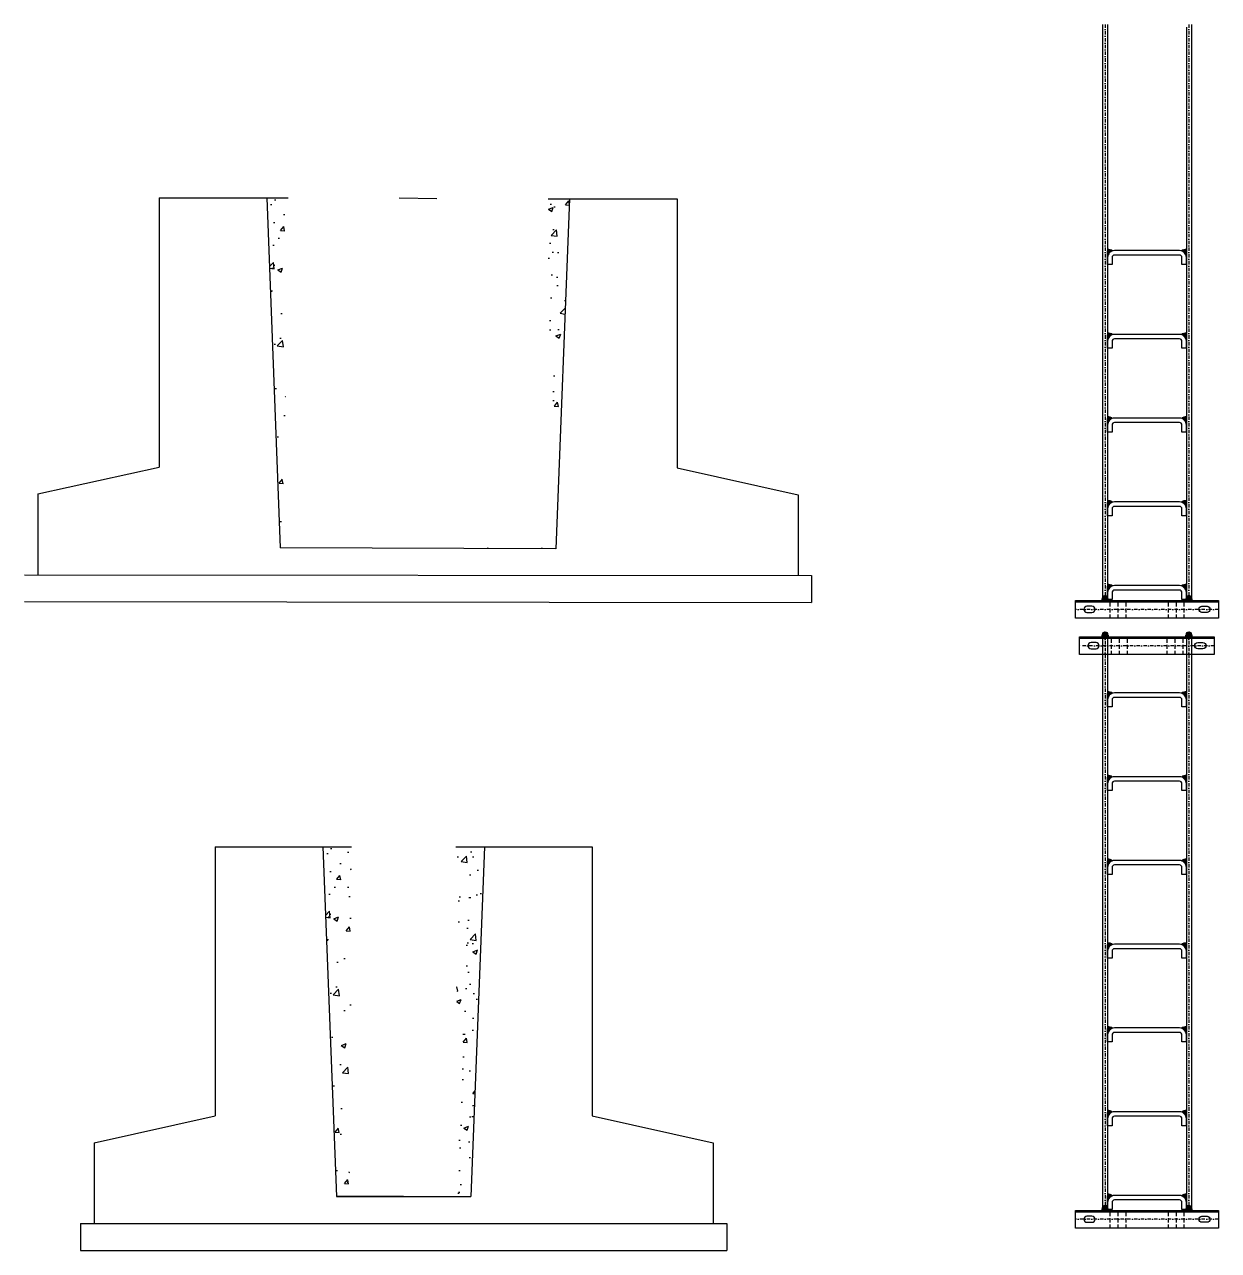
# Model space of a CAD drawing. Header units: metres. Extents: x -423681 to 482285, y -10923 to 168764.
# Drawn here: x 10888 to 15323, y 6962 to 11517 of the extents above; entities that cross this region are included whole.
import ezdxf

# ---------------------------------------------------------------- set-up
doc = ezdxf.new("R2010")
doc.units = ezdxf.units.M
doc.linetypes.add('DASHDOT2', pattern=[0.5, 0.25, -0.125, 0, -0.125])
doc.linetypes.add('DASHEDX2', pattern=[1.5, 1, -0.5])
doc.linetypes.add('TRACKS', pattern='A,0.15,[130,ltypeshp.shx,S=0.25,R=0,X=0,Y=0],0.15', length=0.3)

# ---------------------------------------------------------------- blocks, each defined once
blk = doc.blocks.new('MONG_LT18M')
h = blk.add_hatch()
h.set_pattern_fill('AR-CONC', color=8, style=0)
h.set_pattern_definition([(50, (-25533.77, 26479.15), (182.18467, -15.9391), [19.05, -209.55]), (355, (-25533.77, 26479.15), (-35.2428, 191.05664), [15.24, -167.64]), (100.451, (-25518.59, 26477.82), (146.9425, 175.1167), [16.19, -178.09]), (46.1842, (-25533.77, 26529.95), (271.079, -42.0423), [28.575, -314.325]), (96.6356, (-25511.18, 26526.44), (237.4042, 247.4256), [24.285, -267.135]), (351.184, (-25533.77, 26529.95), (237.4046, 247.4251), [22.86, -251.46]), (21, (-25508.37, 26517.25), (151.6149, -102.2655), [19.05, -209.55]), (326, (-25508.37, 26517.25), (61.802, 184.188), [15.24, -167.64]), (71.4514, (-25495.74, 26508.72), (213.4165, 81.92286), [16.19, -178.09]), (37.5, (-25533.77, 26479.146), (3.0886, 84.55504), [0, -165.608, 0, -170.18, 0, -168.275]), (7.5, (-25533.77, 26479.15), (66.81966, 100.18057), [0, -97.028, 0, -161.798, 0, -64.135]), (327.5, (-25590.415, 26479.146), (135.5906, -5.72874), [0, -63.5, 0, -198.12, 0, -262.89]), (317.5, (-25615.81, 26479.15), (148.12918, 25.4265), [0, -82.55, 0, -131.572, 0, -186.69])])
h.paths.add_polyline_path([(12046.5, 7163.4), (12095, 7162.4), (12102.7, 8462.4), (11996.5, 8462.4)])
h.paths.add_polyline_path([(12498, 7162.4), (12546.5, 7162.4), (12546.5, 7163.4), (12596.5, 8462.4), (12490.3, 8462.4)])
for p, q in [((11596.5, 8462.4), (11596.5, 7462.4)), ((11596.5, 8462.4), (12102.7, 8462.4)), ((11996.5, 8462.4), (12046.5, 7162.4)), ((12490.3, 8462.4), (12996.5, 8462.4)), ((12596.5, 8462.4), (12546.5, 7162.4)), ((12996.5, 8462.4), (12996.5, 7462.4)), ((11146.5, 7362.4), (11596.5, 7462.4)), ((12996.5, 7462.4), (13446.5, 7362.4)), ((11146.5, 7362.4), (11146.5, 7062.4)), ((13446.5, 7362.4), (13446.5, 7062.4)), ((12046.5, 7162.4), (12546.5, 7162.4)), ((12296.5, 7162.4), (12046.5, 7162.4)), ((11096.5, 7062.4), (13496.5, 7062.4)), ((11096.5, 7062.4), (11096.5, 6962.4)), ((13496.5, 7062.4), (13496.5, 6962.4)), ((11096.5, 6962.4), (13496.5, 6962.4))]:
    blk.add_line(p, q)
blk = doc.blocks.new('MONG_2LT18M')
h = blk.add_hatch()
h.set_pattern_fill('AR-CONC', color=8, style=0)
h.set_pattern_definition([(50, (-25741.96, 28889.88), (182.18467, -15.9391), [19.05, -209.55]), (355, (-25741.96, 28889.88), (-35.2428, 191.05664), [15.24, -167.64]), (100.451, (-25726.78, 28888.55), (146.9425, 175.1167), [16.19, -178.09]), (46.1842, (-25741.96, 28940.68), (271.079, -42.0423), [28.575, -314.325]), (96.6356, (-25719.37, 28937.17), (237.4042, 247.4256), [24.285, -267.135]), (351.184, (-25741.96, 28940.68), (237.4046, 247.4251), [22.86, -251.46]), (21, (-25716.56, 28927.98), (151.6149, -102.2655), [19.05, -209.55]), (326, (-25716.56, 28927.98), (61.802, 184.188), [15.24, -167.64]), (71.4514, (-25703.92, 28919.45), (213.4165, 81.92286), [16.19, -178.09]), (37.5, (-25741.96, 28889.877), (3.0886, 84.55504), [0, -165.608, 0, -170.18, 0, -168.275]), (7.5, (-25741.96, 28889.88), (66.81966, 100.18057), [0, -97.028, 0, -161.798, 0, -64.135]), (327.5, (-25798.6, 28889.877), (135.5906, -5.72874), [0, -63.5, 0, -198.12, 0, -262.89]), (317.5, (-25824, 28889.88), (148.12918, 25.4265), [0, -82.55, 0, -131.572, 0, -186.69])])
h.paths.add_polyline_path([(11838.3, 9573.2), (11850.2, 9574), (11867.5, 10873.2), (11788.3, 10873.2)])
h.paths.add_polyline_path([(12850.2, 9574), (12420.2, 9571.4), (12862, 9569.7), (12912, 10869.7), (12832.9, 10869.7)])
for p, q in [((11388.3, 10873.2), (11388.3, 9873.2)), ((11388.3, 10873.2), (11867.5, 10873.2)), ((11788.3, 10873.2), (11838.3, 9573.2)), ((12280.2, 10873.2), (12420.2, 10871.2)), ((12832.9, 10869.7), (13312, 10869.7)), ((12912, 10869.7), (12862, 9569.7)), ((13312, 10869.7), (13312, 9869.7)), ((10938.3, 9773.2), (11388.3, 9873.2)), ((13312, 9869.7), (13762, 9769.7)), ((10938.3, 9773.2), (10938.3, 9473.2)), ((13762, 9769.7), (13762, 9469.7)), ((12862, 9569.7), (11838.3, 9573.2)), ((10888.3, 9473.2), (13812, 9469.7)), ((13812, 9469.7), (13812, 9369.7)), ((10888.3, 9373.2), (13812, 9369.7))]:
    blk.add_line(p, q)

msp = doc.modelspace()

# ---------------------------------------------------------------- hatches: boundary and pattern name
for points in [[(14929.6, 10676.1, 0.16026), (14911.3, 10682.1), (14911.3, 10651.3, -0.328969)], [(15185.5, 10676.1, -0.16026), (15203.8, 10682.1), (15203.8, 10651.3, 0.328969)], [(14929.6, 10364.9, 0.16026), (14911.3, 10370.9), (14911.3, 10340.1, -0.328969)], [(15185.5, 10364.9, -0.16026), (15203.8, 10370.9), (15203.8, 10340.1, 0.328969)], [(14929.6, 10053.7, 0.16026), (14911.3, 10059.7), (14911.3, 10028.9, -0.328969)], [(14929.6, 10053.7, 0.16026), (14911.3, 10059.7), (14911.3, 10028.9, -0.328969)], [(15185.5, 10053.7, -0.16026), (15203.8, 10059.7), (15203.8, 10028.9, 0.328969)], [(15185.5, 10053.7, -0.16026), (15203.8, 10059.7), (15203.8, 10028.9, 0.328969)], [(14929.6, 9742.5, 0.16026), (14911.3, 9748.5), (14911.3, 9717.7, -0.328969)], [(15185.5, 9742.5, -0.16026), (15203.8, 9748.5), (15203.8, 9717.7, 0.328969)], [(14929.6, 9431.3, 0.16026), (14911.3, 9437.3), (14911.3, 9406.5, -0.328969)], [(15185.5, 9431.3, -0.16026), (15203.8, 9437.3), (15203.8, 9406.5, 0.328969)], [(14901.9, 9377.1, -0.414214), (14892.6, 9386.4), (14892.6, 9386.4, 0.198913), (14888.7, 9377.1)], [(14911.3, 9386.4), (14911.3, 9386.4, -0.198913), (14915.1, 9377.1), (14901.9, 9377.1, 0.414214)], [(15203.8, 9386.4), (15203.8, 9386.4, 0.198913), (15199.9, 9377.1), (15213.1, 9377.1, -0.414214)], [(15213.1, 9377.1, 0.414214), (15222.5, 9386.4), (15222.5, 9386.4, -0.198913), (15226.3, 9377.1)], [(14892.6, 9251.3), (14892.6, 9251.3, 0.198913), (14888.7, 9242), (14901.9, 9242, -0.414214)], [(14911.3, 9251.3), (14911.3, 9251.3, -0.198913), (14915.1, 9242), (14901.9, 9242, 0.414214)], [(15203.8, 9251.3), (15203.8, 9251.3, 0.198913), (15199.9, 9242), (15213.1, 9242, -0.414214)], [(15222.5, 9251.3), (15222.5, 9251.3, -0.198913), (15226.3, 9242), (15213.1, 9242, 0.414214)], [(14929.6, 9032.7, 0.16026), (14911.3, 9038.7), (14911.3, 9007.9, -0.328969)], [(15185.5, 9032.7, -0.16026), (15203.8, 9038.7), (15203.8, 9007.9, 0.328969)], [(14929.6, 8721.5, 0.16026), (14911.3, 8727.5), (14911.3, 8696.7, -0.328969)], [(15185.5, 8721.5, -0.16026), (15203.8, 8727.5), (15203.8, 8696.7, 0.328969)], [(14929.6, 8410.3, 0.16026), (14911.3, 8416.3), (14911.3, 8385.5, -0.328969)], [(15185.5, 8410.3, -0.16026), (15203.8, 8416.3), (15203.8, 8385.5, 0.328969)], [(14929.6, 8099.1, 0.16026), (14911.3, 8105.1), (14911.3, 8074.3, -0.328969)], [(15185.5, 8099.1, -0.16026), (15203.8, 8105.1), (15203.8, 8074.3, 0.328969)], [(14929.6, 7787.9, 0.16026), (14911.3, 7793.9), (14911.3, 7763.1, -0.328969)], [(14929.6, 7787.9, 0.16026), (14911.3, 7793.9), (14911.3, 7763.1, -0.328969)], [(15185.5, 7787.9, -0.16026), (15203.8, 7793.9), (15203.8, 7763.1, 0.328969)], [(15185.5, 7787.9, -0.16026), (15203.8, 7793.9), (15203.8, 7763.1, 0.328969)], [(14929.6, 7476.7, 0.16026), (14911.3, 7482.7), (14911.3, 7451.9, -0.328969)], [(15185.5, 7476.7, -0.16026), (15203.8, 7482.7), (15203.8, 7451.9, 0.328969)], [(14929.6, 7165.5, 0.16026), (14911.3, 7171.5), (14911.3, 7140.7, -0.328969)], [(15185.5, 7165.5, -0.16026), (15203.8, 7171.5), (15203.8, 7140.7, 0.328969)], [(14901.9, 7111.3, -0.414214), (14892.6, 7120.6), (14892.6, 7120.6, 0.198913), (14888.7, 7111.3)], [(14911.3, 7120.6), (14911.3, 7120.6, -0.198913), (14915.1, 7111.3), (14901.9, 7111.3, 0.414214)], [(15203.8, 7120.6), (15203.8, 7120.6, 0.198913), (15199.9, 7111.3), (15213.1, 7111.3, -0.414214)], [(15213.1, 7111.3, 0.414214), (15222.5, 7120.6), (15222.5, 7120.6, -0.198913), (15226.3, 7111.3)]]:
    msp.add_hatch(color=8).paths.add_polyline_path(points)
h = msp.add_hatch()
h.set_pattern_fill('ANSI31', color=8, scale=10.373444, angle=-180, style=0)
h.set_pattern_definition([(45, (-322640.9787, -344319.4081), (-0.916891573, 0.916891573), [])])
h.paths.add_polyline_path([(14901.9, 9377.1, 1), (14901.9, 9395.8, 1)])
h = msp.add_hatch()
h.set_pattern_fill('ANSI31', color=8, scale=10.373444, angle=-180, style=0)
h.set_pattern_definition([(135, (352756.0553, -344319.4081), (0.916891573, 0.916891573), [])])
h.paths.add_polyline_path([(15213.1, 9377.1, 1), (15213.1, 9395.8, 1)])
h = msp.add_hatch()
h.set_pattern_fill('ANSI31', color=8, scale=10.373444, angle=-180, style=0)
h.set_pattern_definition([(45, (-322640.9787, -347255.3597), (-0.916891573, 0.916891573), [])])
edge = h.paths.add_edge_path()
edge.add_arc((14901.9, 9251.3), 9.34, 0, 360)
h = msp.add_hatch()
h.set_pattern_fill('ANSI31', color=8, scale=10.373444, angle=-180, style=0)
h.set_pattern_definition([(135, (352756.0553, -347255.3597), (0.916891573, 0.916891573), [])])
edge = h.paths.add_edge_path()
edge.add_arc((15213.1, 9251.3), 9.34, 0, 360)
h = msp.add_hatch()
h.set_pattern_fill('ANSI31', color=8, scale=10.373444, angle=-180, style=0)
h.set_pattern_definition([(45, (-322640.9787, -346585.219), (-0.916891573, 0.916891573), [])])
h.paths.add_polyline_path([(14901.9, 7111.3, 1), (14901.9, 7130, 1)])
h = msp.add_hatch()
h.set_pattern_fill('ANSI31', color=8, scale=10.373444, angle=-180, style=0)
h.set_pattern_definition([(135, (352756.0553, -346585.219), (0.916891573, 0.916891573), [])])
h.paths.add_polyline_path([(15213.1, 7111.3, 1), (15213.1, 7130, 1)])

# ---------------------------------------------------------------- linework, layer by layer
at = {"color": 2}
for p, q in [((14892.6, 11517.1), (14892.6, 9386.4)), ((14911.3, 11517.1), (14911.3, 9386.4)), ((15203.8, 11507.8), (15203.8, 9386.6)), ((15222.5, 11517.1), (15222.5, 9386.4)), ((14927.9, 10625.4), (14911.3, 10625.4)), ((15203.8, 10625.4), (15187.2, 10625.4)), ((14927.9, 10314.2), (14911.3, 10314.2)), ((15203.8, 10314.2), (15187.2, 10314.2)), ((14927.9, 10003), (14911.3, 10003)), ((14927.9, 10003), (14911.3, 10003)), ((15203.8, 10003), (15187.2, 10003)), ((15203.8, 10003), (15187.2, 10003)), ((14927.9, 9691.8), (14911.3, 9691.8)), ((15203.8, 9691.8), (15187.2, 9691.8)), ((14927.9, 9380.6), (14911.3, 9380.6)), ((15203.8, 9380.6), (15187.2, 9380.6)), ((14892.6, 9251.3), (14892.6, 7120.6)), ((14911.3, 9251.3), (14911.3, 7120.6)), ((15222.5, 9251.3), (15222.5, 7120.6)), ((15203.8, 9242), (15203.8, 7120.8)), ((14927.9, 8982), (14911.3, 8982)), ((15203.8, 8982), (15187.2, 8982)), ((14927.9, 8670.8), (14911.3, 8670.8)), ((15203.8, 8670.8), (15187.2, 8670.8)), ((14927.9, 8359.6), (14911.3, 8359.6)), ((15203.8, 8359.6), (15187.2, 8359.6)), ((14927.9, 8048.4), (14911.3, 8048.4)), ((15203.8, 8048.4), (15187.2, 8048.4)), ((14927.9, 7737.2), (14911.3, 7737.2)), ((14927.9, 7737.2), (14911.3, 7737.2)), ((15203.8, 7737.2), (15187.2, 7737.2)), ((15203.8, 7737.2), (15187.2, 7737.2)), ((14927.9, 7426), (14911.3, 7426)), ((15203.8, 7426), (15187.2, 7426)), ((14927.9, 7114.8), (14911.3, 7114.8)), ((15203.8, 7114.8), (15187.2, 7114.8))]:
    msp.add_line(p, q, dxfattribs=at)
at = {"color": 8, "linetype": 'DASHDOT2', "ltscale": 50}
for p, q in [((14901.9, 11517.1), (14901.9, 9377.1)), ((15213.1, 11517.1), (15213.1, 9377.1)), ((15323.1, 9344.4), (14792, 9344.4)), ((14901.9, 9251.3), (14901.9, 7111.3)), ((15213.1, 9251.3), (15213.1, 7111.3)), ((15307.5, 9209.3), (14807.5, 9209.3)), ((15323.1, 7078.6), (14792, 7078.6))]:
    msp.add_line(p, q, dxfattribs=at)
at = {"color": 8, "linetype": 'TRACKS', "ltscale": 0.5}
for p, q in [((14911.3, 10625.4), (14911.3, 10675.8)), ((15203.8, 10625.4), (15203.8, 10675.8)), ((14911.3, 10314.2), (14911.3, 10364.6)), ((15203.8, 10314.2), (15203.8, 10364.6)), ((14911.3, 10003), (14911.3, 10053.4)), ((14911.3, 10003), (14911.3, 10053.4)), ((15203.8, 10003), (15203.8, 10053.4)), ((15203.8, 10003), (15203.8, 10053.4)), ((14911.3, 9691.8), (14911.3, 9742.2)), ((15203.8, 9691.8), (15203.8, 9742.2)), ((14911.3, 9380.6), (14911.3, 9431)), ((15203.8, 9380.6), (15203.8, 9431)), ((14911.3, 8982), (14911.3, 9032.4)), ((15203.8, 8982), (15203.8, 9032.4)), ((14911.3, 8670.8), (14911.3, 8721.2)), ((15203.8, 8670.8), (15203.8, 8721.2)), ((14911.3, 8359.6), (14911.3, 8410)), ((15203.8, 8359.6), (15203.8, 8410)), ((14911.3, 8048.4), (14911.3, 8098.8)), ((15203.8, 8048.4), (15203.8, 8098.8)), ((14911.3, 7737.2), (14911.3, 7787.6)), ((14911.3, 7737.2), (14911.3, 7787.6)), ((15203.8, 7737.2), (15203.8, 7787.6)), ((15203.8, 7737.2), (15203.8, 7787.6)), ((14911.3, 7426), (14911.3, 7476.4)), ((15203.8, 7426), (15203.8, 7476.4)), ((14911.3, 7114.8), (14911.3, 7165.2)), ((15203.8, 7114.8), (15203.8, 7165.2))]:
    msp.add_line(p, q, dxfattribs=at)
at = {"color": 8}
for p, q in [((15323.1, 9370.9), (14792, 9370.9)), ((15307.5, 9235.8), (14807.5, 9235.8)), ((15323.1, 7105.1), (14792, 7105.1))]:
    msp.add_line(p, q, dxfattribs=at)
at = {"color": 8, "linetype": 'DASHEDX2', "ltscale": 15}
for p, q in [((14920.1, 9370.4, -1.6), (14920.1, 9311.8, 0.2)), ((14949.7, 9370.4, -1.6), (14949.7, 9311.8, 0.2)), ((14979.2, 9370.4, -1.6), (14979.2, 9311.8, 0.2)), ((15135.9, 9370.4, -1.6), (15135.9, 9311.8, 0.2)), ((15165.4, 9370.4, -1.6), (15165.4, 9311.8, 0.2)), ((15195, 9370.4, -1.6), (15195, 9311.8, 0.2)), ((14924.8, 9235.2, -1.6), (14924.8, 9176.6, 0.2)), ((14954.3, 9235.2, -1.6), (14954.3, 9176.6, 0.2)), ((14983.9, 9235.2, -1.6), (14983.9, 9176.6, 0.2)), ((15131.2, 9235.2, -1.6), (15131.2, 9176.6, 0.2)), ((15160.8, 9235.2, -1.6), (15160.8, 9176.6, 0.2)), ((15190.3, 9235.2, -1.6), (15190.3, 9176.6, 0.2)), ((14920.1, 7104.5, -1.6), (14920.1, 7045.9, 0.2)), ((14949.7, 7104.5, -1.6), (14949.7, 7045.9, 0.2)), ((14979.2, 7104.5, -1.6), (14979.2, 7045.9, 0.2)), ((15135.9, 7104.5, -1.6), (15135.9, 7045.9, 0.2)), ((15165.4, 7104.5, -1.6), (15165.4, 7045.9, 0.2)), ((15195, 7104.5, -1.6), (15195, 7045.9, 0.2))]:
    msp.add_line(p, q, dxfattribs=at)
at = {"color": 2}
for points in [[(15203.8, 10625.4), (15203.8, 10651.3, 0.414214), (15177.9, 10677.3), (14937.2, 10677.3, 0.414214), (14911.3, 10651.3), (14911.3, 10625.4)], [(15187.2, 10625.4), (15187.2, 10651.3, 0.414214), (15177.9, 10660.7), (14937.2, 10660.7, 0.414214), (14927.9, 10651.3), (14927.9, 10625.4)], [(15203.8, 10314.2), (15203.8, 10340.1, 0.414214), (15177.9, 10366), (14937.2, 10366, 0.414214), (14911.3, 10340.1), (14911.3, 10314.2)], [(15187.2, 10314.2), (15187.2, 10340.1, 0.414214), (15177.9, 10349.4), (14937.2, 10349.4, 0.414214), (14927.9, 10340.1), (14927.9, 10314.2)], [(15203.8, 10003), (15203.8, 10028.9, 0.414214), (15177.9, 10054.8), (14937.2, 10054.8, 0.414214), (14911.3, 10028.9), (14911.3, 10003)], [(15203.8, 10003), (15203.8, 10028.9, 0.414214), (15177.9, 10054.8), (14937.2, 10054.8, 0.414214), (14911.3, 10028.9), (14911.3, 10003)], [(15187.2, 10003), (15187.2, 10028.9, 0.414214), (15177.9, 10038.2), (14937.2, 10038.2, 0.414214), (14927.9, 10028.9), (14927.9, 10003)], [(15187.2, 10003), (15187.2, 10028.9, 0.414214), (15177.9, 10038.2), (14937.2, 10038.2, 0.414214), (14927.9, 10028.9), (14927.9, 10003)], [(15203.8, 9691.8), (15203.8, 9717.7, 0.414214), (15177.9, 9743.6), (14937.2, 9743.6, 0.414214), (14911.3, 9717.7), (14911.3, 9691.8)], [(15187.2, 9691.8), (15187.2, 9717.7, 0.414214), (15177.9, 9727), (14937.2, 9727, 0.414214), (14927.9, 9717.7), (14927.9, 9691.8)], [(15203.8, 9380.6), (15203.8, 9406.5, 0.414214), (15177.9, 9432.4), (14937.2, 9432.4, 0.414214), (14911.3, 9406.5), (14911.3, 9380.6)], [(15187.2, 9380.6), (15187.2, 9406.5, 0.414214), (15177.9, 9415.8), (14937.2, 9415.8, 0.414214), (14927.9, 9406.5), (14927.9, 9380.6)], [(15203.8, 8982), (15203.8, 9007.9, 0.414214), (15177.9, 9033.8), (14937.2, 9033.8, 0.414214), (14911.3, 9007.9), (14911.3, 8982)], [(15203.8, 8670.8), (15203.8, 8696.7, 0.414214), (15177.9, 8722.6), (14937.2, 8722.6, 0.414214), (14911.3, 8696.7), (14911.3, 8670.8)], [(15187.2, 8670.8), (15187.2, 8696.7, 0.414214), (15177.9, 8706), (14937.2, 8706, 0.414214), (14927.9, 8696.7), (14927.9, 8670.8)], [(15203.8, 8359.6), (15203.8, 8385.5, 0.414214), (15177.9, 8411.4), (14937.2, 8411.4, 0.414214), (14911.3, 8385.5), (14911.3, 8359.6)], [(15187.2, 8359.6), (15187.2, 8385.5, 0.414214), (15177.9, 8394.8), (14937.2, 8394.8, 0.414214), (14927.9, 8385.5), (14927.9, 8359.6)], [(15203.8, 8048.4), (15203.8, 8074.3, 0.414214), (15177.9, 8100.2), (14937.2, 8100.2, 0.414214), (14911.3, 8074.3), (14911.3, 8048.4)], [(15187.2, 8048.4), (15187.2, 8074.3, 0.414214), (15177.9, 8083.6), (14937.2, 8083.6, 0.414214), (14927.9, 8074.3), (14927.9, 8048.4)], [(15203.8, 7737.2), (15203.8, 7763.1, 0.414214), (15177.9, 7789), (14937.2, 7789, 0.414214), (14911.3, 7763.1), (14911.3, 7737.2)], [(15203.8, 7737.2), (15203.8, 7763.1, 0.414214), (15177.9, 7789), (14937.2, 7789, 0.414214), (14911.3, 7763.1), (14911.3, 7737.2)], [(15187.2, 7737.2), (15187.2, 7763.1, 0.414214), (15177.9, 7772.4), (14937.2, 7772.4, 0.414214), (14927.9, 7763.1), (14927.9, 7737.2)], [(15187.2, 7737.2), (15187.2, 7763.1, 0.414214), (15177.9, 7772.4), (14937.2, 7772.4, 0.414214), (14927.9, 7763.1), (14927.9, 7737.2)], [(15203.8, 7426), (15203.8, 7451.9, 0.414214), (15177.9, 7477.8), (14937.2, 7477.8, 0.414214), (14911.3, 7451.9), (14911.3, 7426)], [(15187.2, 7426), (15187.2, 7451.9, 0.414214), (15177.9, 7461.2), (14937.2, 7461.2, 0.414214), (14927.9, 7451.9), (14927.9, 7426)], [(15203.8, 7114.8), (15203.8, 7140.7, 0.414214), (15177.9, 7166.6), (14937.2, 7166.6, 0.414214), (14911.3, 7140.7), (14911.3, 7114.8)], [(15187.2, 7114.8), (15187.2, 7140.7, 0.414214), (15177.9, 7150), (14937.2, 7150, 0.414214), (14927.9, 7140.7), (14927.9, 7114.8)]]:
    msp.add_lwpolyline(points, format="xyb", dxfattribs=at)
for points in [[(15323.1, 9311.8), (14792, 9311.8), (14792, 9377.1), (15323.1, 9377.1)], [(15307.5, 9176.6), (14807.5, 9176.6), (14807.5, 9242), (15307.5, 9242)], [(15323.1, 7045.9), (14792, 7045.9), (14792, 7111.3), (15323.1, 7111.3)]]:
    msp.add_lwpolyline(points, close=True, dxfattribs=at)
at = {"color": 0, "elevation": -3.4}
for points in [[(14823.1, 9344.4), (14823.1, 9344.4, 0.414214), (14834.5, 9333), (14853.2, 9333, 0.414214), (14864.6, 9344.4), (14864.6, 9344.4, 0.414214), (14853.2, 9355.8), (14834.5, 9355.8, 0.414214)], [(15292, 9344.4), (15292, 9344.4, -0.414214), (15280.6, 9333), (15261.9, 9333, -0.414214), (15250.5, 9344.4), (15250.5, 9344.4, -0.414214), (15261.9, 9355.8), (15280.6, 9355.8, -0.414214)], [(14838.7, 9209.3), (14838.7, 9209.3, 0.414214), (14850.1, 9197.9), (14868.7, 9197.9, 0.414214), (14880.2, 9209.3), (14880.2, 9209.3, 0.414214), (14868.7, 9220.7), (14850.1, 9220.7, 0.414214)], [(15276.4, 9209.3), (15276.4, 9209.3, -0.414214), (15265, 9197.9), (15246.3, 9197.9, -0.414214), (15234.9, 9209.3), (15234.9, 9209.3, -0.414214), (15246.3, 9220.7), (15265, 9220.7, -0.414214)], [(14823.1, 7078.6), (14823.1, 7078.6, 0.414214), (14834.5, 7067.2), (14853.2, 7067.2, 0.414214), (14864.6, 7078.6), (14864.6, 7078.6, 0.414214), (14853.2, 7090), (14834.5, 7090, 0.414214)], [(15292, 7078.6), (15292, 7078.6, -0.414214), (15280.6, 7067.2), (15261.9, 7067.2, -0.414214), (15250.5, 7078.6), (15250.5, 7078.6, -0.414214), (15261.9, 7090), (15280.6, 7090, -0.414214)]]:
    msp.add_lwpolyline(points, format="xyb", close=True, dxfattribs=at)
at = {"color": 8}
msp.add_lwpolyline([(15187.2, 8982), (15187.2, 9007.9, 0.414214), (15177.9, 9017.2), (14937.2, 9017.2, 0.414214), (14927.9, 9007.9), (14927.9, 8982)], format="xyb", dxfattribs=at)
for centre in [(14901.9, 9386.4), (15213.1, 9386.4), (14901.9, 9251.3), (15213.1, 9251.3), (14901.9, 7120.6), (15213.1, 7120.6)]:
    msp.add_circle(centre, 9.34, dxfattribs=at)
for centre, radius, start, end in [((14911.3, 10651.3), 30.8, 53.5808, 90), ((15203.8, 10651.3), 30.8, 90, 126.4192), ((14911.3, 10340.1), 30.8, 53.5808, 90), ((15203.8, 10340.1), 30.8, 90, 126.4192), ((14911.3, 10028.9), 30.8, 53.5808, 90), ((14911.3, 10028.9), 30.8, 53.5808, 90), ((15203.8, 10028.9), 30.8, 90, 126.4192), ((15203.8, 10028.9), 30.8, 90, 126.4192), ((14911.3, 9717.7), 30.8, 53.5808, 90), ((15203.8, 9717.7), 30.8, 90, 126.4192), ((14911.3, 9406.5), 30.8, 53.5808, 90), ((15203.8, 9406.5), 30.8, 90, 126.4192), ((14901.9, 9377.1), 13.2, 134.9998, 180), ((14901.9, 9377.1), 13.2, 0, 45.0002), ((14901.9, 9377.1), 13.2, 0, 45.0002), ((15213.1, 9377.1), 13.2, 134.9998, 180), ((15213.1, 9377.1), 13.2, 134.9998, 180), ((15213.1, 9377.1), 13.2, 0, 45.0002), ((14901.9, 9242), 13.2, 134.9998, 180), ((14901.9, 9242), 13.2, 0, 45.0002), ((15213.1, 9242), 13.2, 134.9998, 180), ((15213.1, 9242), 13.2, 0, 45.0002), ((14911.3, 9007.9), 30.8, 53.5808, 90), ((15203.8, 9007.9), 30.8, 90, 126.4192), ((14911.3, 8696.7), 30.8, 53.5808, 90), ((15203.8, 8696.7), 30.8, 90, 126.4192), ((14911.3, 8385.5), 30.8, 53.5808, 90), ((15203.8, 8385.5), 30.8, 90, 126.4192), ((14911.3, 8074.3), 30.8, 53.5808, 90), ((15203.8, 8074.3), 30.8, 90, 126.4192), ((14911.3, 7763.1), 30.8, 53.5808, 90), ((14911.3, 7763.1), 30.8, 53.5808, 90), ((15203.8, 7763.1), 30.8, 90, 126.4192), ((15203.8, 7763.1), 30.8, 90, 126.4192), ((14911.3, 7451.9), 30.8, 53.5808, 90), ((15203.8, 7451.9), 30.8, 90, 126.4192), ((14911.3, 7140.7), 30.8, 53.5808, 90), ((15203.8, 7140.7), 30.8, 90, 126.4192), ((14901.9, 7111.3), 13.2, 134.9998, 180), ((14901.9, 7111.3), 13.2, 0, 45.0002), ((14901.9, 7111.3), 13.2, 0, 45.0002), ((15213.1, 7111.3), 13.2, 134.9998, 180), ((15213.1, 7111.3), 13.2, 134.9998, 180), ((15213.1, 7111.3), 13.2, 0, 45.0002)]:
    msp.add_arc(centre, radius, start, end, dxfattribs=at)

# ---------------------------------------------------------------- block references
for name in ['MONG_2LT18M', 'MONG_LT18M']:
    msp.add_blockref(name, (0, 0))

doc.saveas('drawing.dxf')
